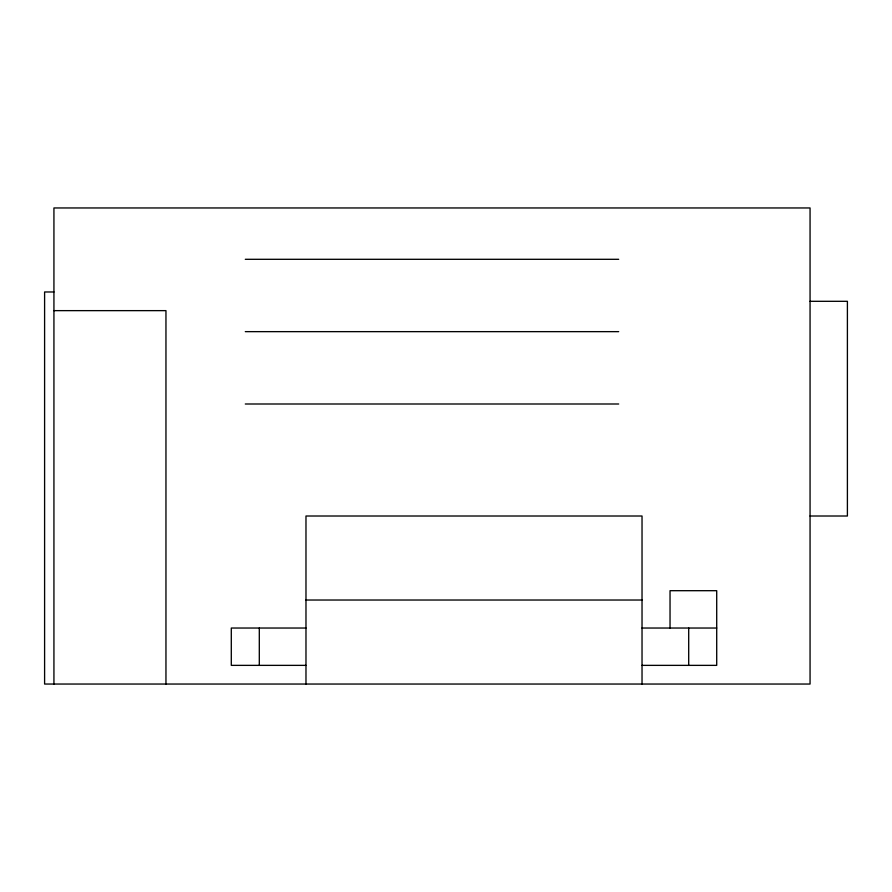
<?xml version="1.0" encoding="UTF-8"?>
<svg xmlns="http://www.w3.org/2000/svg" width="892" height="892" viewBox="0 0 892 892"><rect width="100%" height="100%" fill="white"/><g stroke="black" fill="none" stroke-linecap="round" stroke-linejoin="round"><path stroke-width="1.34" d="M245.3 259.304L618.691 259.304M53.933 291.974L44.6 291.974L44.6 684.041L810.059 684.041L810.059 207.959L53.933 207.959L53.933 684.041M810.059 301.306L847.4 301.306L847.4 516.011L810.059 516.011M53.933 310.639L165.957 310.639L165.957 684.041M245.3 331.646L618.691 331.646M245.3 403.998L618.691 403.998M305.978 600.026L642.028 600.026M305.978 628.035L231.296 628.035L231.296 665.365L305.978 665.365M642.028 628.035L716.711 628.035M642.028 665.365L716.711 665.365L716.711 590.694L670.037 590.694L670.037 628.035M688.702 628.035L688.702 665.365M642.028 684.041L642.028 516.011L305.978 516.011L305.978 684.041M259.304 628.035L259.304 665.365"/></g></svg>
